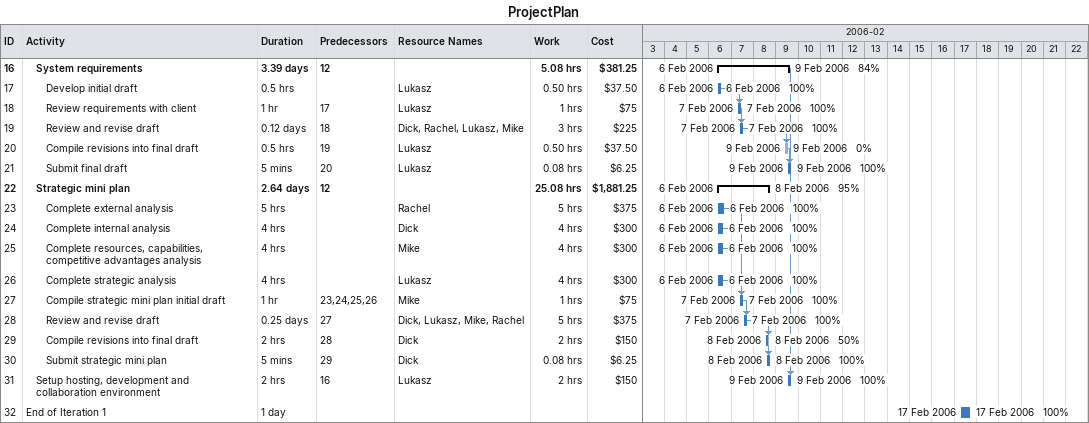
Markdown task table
ProjectPlan

| ID | Level | Task | Duration | Start | Finish | Predecessors | Resources | % complete | Work (h) | Cost ($) |
|---|---|---|---|---|---|---|---|---|---|---|
| 16 | 2 | **System requirements** | 3.39d | 2006-02-06 | 2006-02-09 | 12 |  | 84 | 5.08 | 381.25 |
| 17 | 3 | Develop initial draft | 0.5h | 2006-02-06 | 2006-02-06 |  | Lukasz | 100 | 0.50 | 37.50 |
| 18 | 3 | Review requirements with client | 1h | 2006-02-07 | 2006-02-07 | 17 | Lukasz | 100 | 1 | 75 |
| 19 | 3 | Review and revise draft | 0.12d | 2006-02-07 | 2006-02-07 | 18 | Dick, Rachel, Lukasz, Mike | 100 | 3 | 225 |
| 20 | 3 | Compile revisions into final draft | 0.5h | 2006-02-09 | 2006-02-09 | 19 | Lukasz | 0 | 0.50 | 37.50 |
| 21 | 3 | Submit final draft | 5min | 2006-02-09 | 2006-02-09 | 20 | Lukasz | 100 | 0.08 | 6.25 |
| 22 | 2 | **Strategic mini plan** | 2.64d | 2006-02-06 | 2006-02-08 | 12 |  | 95 | 25.08 | 1881.25 |
| 23 | 3 | Complete external analysis | 5h | 2006-02-06 | 2006-02-06 |  | Rachel | 100 | 5 | 375 |
| 24 | 3 | Complete internal analysis | 4h | 2006-02-06 | 2006-02-06 |  | Dick | 100 | 4 | 300 |
| 25 | 3 | Complete resources, capabilities, competitive advantages analysis | 4h | 2006-02-06 | 2006-02-06 |  | Mike | 100 | 4 | 300 |
| 26 | 3 | Complete strategic analysis | 4h | 2006-02-06 | 2006-02-06 |  | Lukasz | 100 | 4 | 300 |
| 27 | 3 | Compile strategic mini plan initial draft | 1h | 2006-02-07 | 2006-02-07 | 23, 24, 25, 26 | Mike | 100 | 1 | 75 |
| 28 | 3 | Review and revise draft | 0.25d | 2006-02-07 | 2006-02-07 | 27 | Dick, Lukasz, Mike, Rachel | 100 | 5 | 375 |
| 29 | 3 | Compile revisions into final draft | 2h | 2006-02-08 | 2006-02-08 | 28 | Dick | 50 | 2 | 150 |
| 30 | 3 | Submit strategic mini plan | 5min | 2006-02-08 | 2006-02-08 | 29 | Dick | 100 | 0.08 | 6.25 |
| 31 | 2 | Setup hosting, development and collaboration environment | 2h | 2006-02-09 | 2006-02-09 | 16 | Lukasz | 100 | 2 | 150 |
| 32 | 1 | End of Iteration 1 | 1d | 2006-02-17 | 2006-02-17 |  |  | 100 |  |  |
